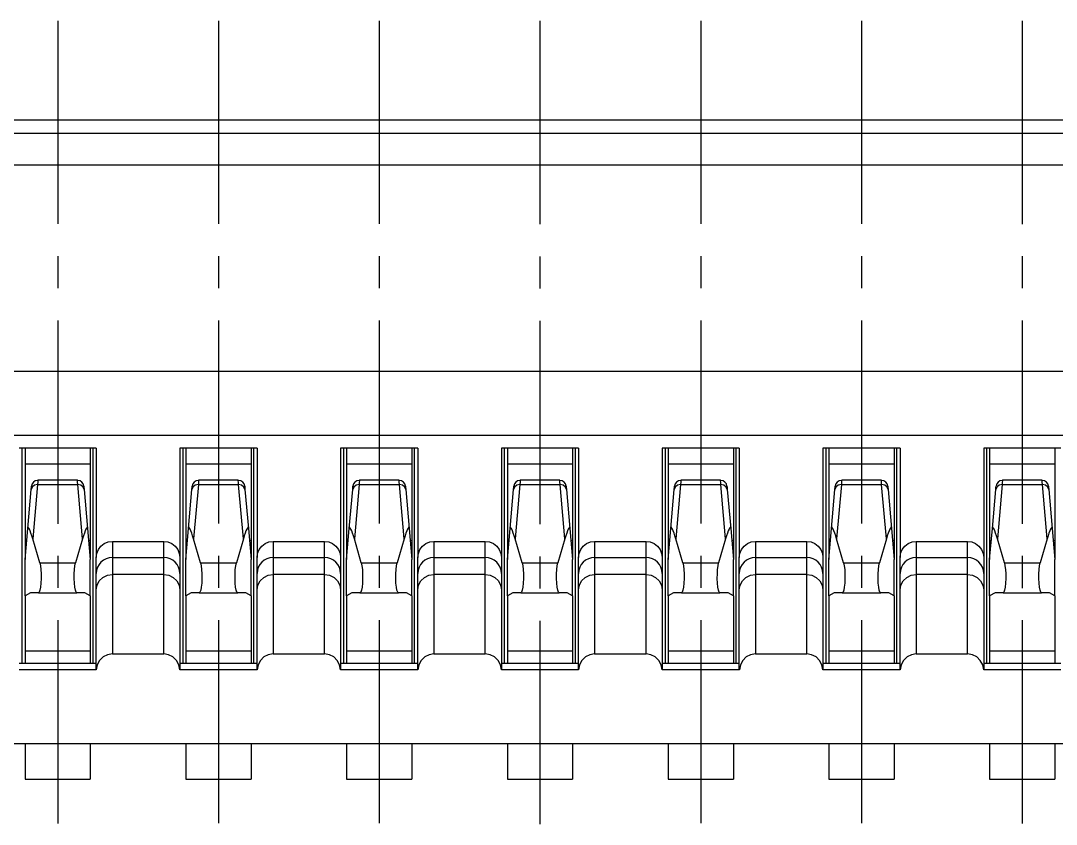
# Model space of a CAD drawing. Extents: x 0 to 420, y 0 to 297.
# Drawn here: x 53.36 to 69.46, y 127.07 to 139.57 of the extents above; entities that cross this region are included whole.
import ezdxf

# ---------------------------------------------------------------- set-up
doc = ezdxf.new("R2010")
doc.units = 0
doc.layers.add('541324033_sd', color=7, linetype='CONTINUOUS')

msp = doc.modelspace()

# ---------------------------------------------------------------- linework, layer by layer
at = {"layer": '541324033_sd', "color": 7}
for points in [[(53.930585, 139.570958), (53.930585, 136.409512)], [(56.430531, 139.570958), (56.430531, 136.409512)], [(58.930477, 139.570958), (58.930477, 136.409512)], [(61.430508, 139.570958), (61.430508, 136.404432)], [(63.930455, 139.570958), (63.930455, 136.409512)], [(66.430401, 139.570958), (66.430401, 136.409512)], [(68.930432, 139.570958), (68.930432, 136.407819)], [(117.780352, 138.021562), (37.580645, 138.021562)], [(26.680517, 137.820902), (128.680312, 137.820902)], [(127.680401, 137.32137), (27.680681, 137.32137)], [(53.930585, 135.909134), (53.930585, 135.408755)], [(56.430531, 135.909134), (56.430531, 135.409601)], [(58.930477, 135.909134), (58.930477, 135.409601)], [(61.430508, 135.9049), (61.430508, 135.404521)], [(63.930455, 135.909134), (63.930455, 135.409601)], [(66.430401, 135.909134), (66.430401, 135.409601)], [(68.930432, 135.90744), (68.930432, 135.407908)], [(53.930585, 134.909223), (53.930585, 131.746931)], [(56.430531, 134.909223), (56.430531, 131.747777)], [(58.930477, 134.909223), (58.930477, 131.747777)], [(61.430508, 134.904143), (61.430508, 131.737617)], [(63.930455, 134.909223), (63.930455, 131.747777)], [(66.430401, 134.909223), (66.430401, 131.747777)], [(68.930432, 134.907529), (68.930432, 131.744391)], [(37.055459, 134.120978), (118.305284, 134.120978)], [(117.704999, 133.121067), (37.655406, 133.121067)], [(54.530531, 132.921254), (53.330638, 132.921254)], [(53.380507, 129.571003), (53.380507, 132.921254)], [(53.42284, 132.921254), (53.42284, 132.676568)], [(54.437906, 132.921254), (54.437906, 132.676568)], [(54.480578, 129.571003), (54.480578, 132.921254)], [(54.530531, 132.921254), (54.530531, 131.219459)], [(57.030477, 132.921254), (55.830584, 132.921254)], [(55.830584, 132.921254), (55.830584, 131.219459)], [(55.880538, 129.571003), (55.880538, 132.921254)], [(55.922871, 132.921254), (55.922871, 132.676568)], [(56.937852, 132.921254), (56.937852, 132.676568)], [(56.980524, 129.571003), (56.980524, 132.921254)], [(57.030477, 132.921254), (57.030477, 131.219459)], [(59.530424, 132.921254), (58.330531, 132.921254)], [(58.330531, 132.921254), (58.330531, 131.219459)], [(58.380484, 129.571003), (58.380484, 132.921254)], [(58.422817, 132.921254), (58.422817, 132.676568)], [(59.438137, 132.921254), (59.438137, 132.676568)], [(59.480471, 129.571003), (59.480471, 132.921254)], [(59.530424, 132.921254), (59.530424, 131.219459)], [(62.030455, 132.921254), (60.830562, 132.921254)], [(60.830562, 132.921254), (60.830562, 131.219459)], [(60.880515, 129.571003), (60.880515, 132.921254)], [(60.923102, 132.921254), (60.923102, 132.676568)], [(61.938168, 132.921254), (61.938168, 132.676568)], [(61.980502, 129.571003), (61.980502, 132.921254)], [(62.030455, 132.921254), (62.030455, 131.219459)], [(64.530401, 132.921254), (63.330508, 132.921254)], [(63.330508, 132.921254), (63.330508, 131.219459)], [(63.380462, 129.571003), (63.380462, 132.921254)], [(63.423133, 132.921254), (63.423133, 132.676568)], [(64.438115, 132.921254), (64.438115, 132.676568)], [(64.480448, 129.571003), (64.480448, 132.921254)], [(64.530401, 132.921254), (64.530401, 131.219459)], [(67.030348, 132.921254), (65.830455, 132.921254)], [(65.830455, 132.921254), (65.830455, 131.219459)], [(65.880408, 129.571003), (65.880408, 132.921254)], [(65.92308, 132.921254), (65.92308, 132.676568)], [(66.938061, 132.921254), (66.938061, 132.676568)], [(66.980395, 129.571003), (66.980395, 132.921254)], [(67.030348, 132.921254), (67.030348, 131.219459)], [(69.530379, 132.921254), (68.330486, 132.921254)], [(68.330486, 132.921254), (68.330486, 131.219459)], [(68.380439, 129.571003), (68.380439, 132.921254)], [(68.423026, 132.921254), (68.423026, 132.676568)], [(69.438092, 132.921254), (69.438092, 132.676568)], [(53.42284, 132.676568), (53.42284, 131.483618)], [(53.42284, 132.676568), (54.437906, 132.676568)], [(54.437906, 132.676568), (54.437906, 131.483618)], [(55.922871, 132.676568), (55.922871, 131.483618)], [(55.922871, 132.676568), (56.937852, 132.676568)], [(56.937852, 132.676568), (56.937852, 131.483618)], [(58.422817, 132.676568), (58.422817, 131.483618)], [(58.422817, 132.676568), (59.438137, 132.676568)], [(59.438137, 132.676568), (59.438137, 131.483618)], [(60.923102, 132.676568), (60.923102, 131.483618)], [(60.923102, 132.676568), (61.938168, 132.676568)], [(61.938168, 132.676568), (61.938168, 131.483618)], [(63.423133, 132.676568), (63.423133, 131.483618)], [(63.423133, 132.676568), (64.438115, 132.676568)], [(64.438115, 132.676568), (64.438115, 131.483618)], [(65.92308, 132.676568), (65.92308, 131.483618)], [(65.92308, 132.676568), (66.938061, 132.676568)], [(66.938061, 132.676568), (66.938061, 131.483618)], [(68.423026, 132.676568), (68.423026, 131.483618)], [(68.423026, 132.676568), (69.438092, 132.676568)], [(69.438092, 132.676568), (69.438092, 131.483618)], [(53.621975, 132.421722), (53.621637, 132.414102), (53.620028, 132.391242), (53.617319, 132.354836)], [(54.23877, 132.421722), (53.621975, 132.421722)], [(54.243427, 132.354836), (54.241141, 132.391242), (54.239448, 132.414102), (54.23877, 132.421722)], [(56.121922, 132.421722), (56.121583, 132.414102), (56.119974, 132.391242), (56.117688, 132.354836)], [(56.738801, 132.421722), (56.121922, 132.421722)], [(56.743373, 132.354836), (56.741087, 132.391242), (56.739394, 132.414102), (56.738801, 132.421722)], [(58.622291, 132.421722), (58.621614, 132.414102), (58.619921, 132.391242), (58.617635, 132.354836)], [(59.238748, 132.421722), (58.622291, 132.421722)], [(59.243405, 132.354836), (59.241034, 132.391242), (59.239425, 132.414102), (59.238748, 132.421722)], [(61.122238, 132.421722), (61.121561, 132.414102), (61.119952, 132.391242), (61.117581, 132.354836)], [(61.738694, 132.421722), (61.122238, 132.421722)], [(61.743351, 132.354836), (61.741065, 132.391242), (61.739372, 132.414102), (61.738694, 132.421722)], [(63.622184, 132.421722), (63.621592, 132.414102), (63.619898, 132.391242), (63.617612, 132.354836)], [(64.238725, 132.421722), (63.622184, 132.421722)], [(64.243297, 132.354836), (64.241011, 132.391242), (64.239318, 132.414102), (64.238725, 132.421722)], [(66.122215, 132.421722), (66.121538, 132.414102), (66.119845, 132.391242), (66.117559, 132.354836)], [(66.738672, 132.421722), (66.122215, 132.421722)], [(66.743328, 132.354836), (66.740958, 132.391242), (66.739349, 132.414102), (66.738672, 132.421722)], [(68.622162, 132.421722), (68.621484, 132.414102), (68.619876, 132.391242), (68.617505, 132.354836)], [(69.238957, 132.421722), (68.622162, 132.421722)], [(69.243614, 132.354836), (69.240989, 132.391242), (69.239296, 132.414102), (69.238957, 132.421722)], [(53.465173, 131.673271), (53.517836, 132.276943)], [(53.617319, 132.354836), (53.569736, 132.345522), (53.533668, 132.316736), (53.517836, 132.276943)], [(53.517836, 132.276943), (53.521476, 132.316736), (53.522408, 132.329436)], [(53.617319, 132.354836), (53.543574, 131.510711)], [(53.617319, 132.354836), (54.243427, 132.354836)], [(54.31751, 131.510711), (54.243427, 132.354836)], [(54.342995, 132.276943), (54.327416, 132.316736), (54.291348, 132.345522), (54.243427, 132.354836)], [(54.338338, 132.329436), (54.339693, 132.316736), (54.342995, 132.276943)], [(54.342995, 132.276943), (54.395911, 131.673271)], [(55.965204, 131.673271), (56.017782, 132.276943)], [(56.117688, 132.354836), (56.069682, 132.345522), (56.033615, 132.316736), (56.017782, 132.276943)], [(56.017782, 132.276943), (56.021423, 132.316736), (56.022439, 132.329436)], [(56.117688, 132.354836), (56.043605, 131.510711)], [(56.117688, 132.354836), (56.743373, 132.354836)], [(56.817457, 131.510711), (56.743373, 132.354836)], [(56.84328, 132.276943), (56.827363, 132.316736), (56.791379, 132.345522), (56.743373, 132.354836)], [(56.838285, 132.329436), (56.839639, 132.316736), (56.84328, 132.276943)], [(56.84328, 132.276943), (56.895858, 131.673271)], [(58.465151, 131.673271), (58.517728, 132.276943)], [(58.617635, 132.354836), (58.569714, 132.345522), (58.533646, 132.316736), (58.517728, 132.276943)], [(58.517728, 132.276943), (58.521369, 132.316736), (58.522385, 132.329436)], [(58.617635, 132.354836), (58.543552, 131.510711)], [(58.617635, 132.354836), (59.243405, 132.354836)], [(59.317488, 131.510711), (59.243405, 132.354836)], [(59.343226, 132.276943), (59.327394, 132.316736), (59.291326, 132.345522), (59.243405, 132.354836)], [(59.338654, 132.329436), (59.339586, 132.316736), (59.343226, 132.276943)], [(59.343226, 132.276943), (59.395804, 131.673271)], [(60.965182, 131.673271), (61.017759, 132.276943)], [(61.117581, 132.354836), (61.06966, 132.345522), (61.033592, 132.316736), (61.017759, 132.276943)], [(61.017759, 132.276943), (61.0214, 132.316736), (61.022331, 132.329436)], [(61.117581, 132.354836), (61.043498, 131.510711)], [(61.117581, 132.354836), (61.743351, 132.354836)], [(61.843257, 132.276943), (61.82734, 132.316736), (61.791272, 132.345522), (61.743351, 132.354836)], [(61.817434, 131.510711), (61.743351, 132.354836)], [(61.838601, 132.329436), (61.839617, 132.316736), (61.843257, 132.276943)], [(61.843257, 132.276943), (61.895835, 131.673271)], [(63.465128, 131.673271), (63.518045, 132.276943)], [(63.617612, 132.354836), (63.569606, 132.345522), (63.533538, 132.316736), (63.518045, 132.276943)], [(63.518045, 132.276943), (63.521347, 132.316736), (63.522363, 132.329436)], [(63.617612, 132.354836), (63.543529, 131.510711)], [(63.617612, 132.354836), (64.243297, 132.354836)], [(64.317381, 131.510711), (64.243297, 132.354836)], [(64.343204, 132.276943), (64.327287, 132.316736), (64.291303, 132.345522), (64.243297, 132.354836)], [(64.338547, 132.329436), (64.339563, 132.316736), (64.343204, 132.276943)], [(64.343204, 132.276943), (64.395782, 131.673271)], [(65.965074, 131.673271), (66.017991, 132.276943)], [(66.117559, 132.354836), (66.069637, 132.345522), (66.03357, 132.316736), (66.017991, 132.276943)], [(66.017991, 132.276943), (66.021293, 132.316736), (66.022648, 132.329436)], [(66.117559, 132.354836), (66.043476, 131.510711)], [(66.117559, 132.354836), (66.743328, 132.354836)], [(66.817412, 131.510711), (66.743328, 132.354836)], [(66.84315, 132.276943), (66.827318, 132.316736), (66.79125, 132.345522), (66.743328, 132.354836)], [(66.838578, 132.329436), (66.83951, 132.316736), (66.84315, 132.276943)], [(66.84315, 132.276943), (66.895728, 131.673271)], [(68.465106, 131.673271), (68.518022, 132.276943)], [(68.617505, 132.354836), (68.569584, 132.345522), (68.533516, 132.316736), (68.518022, 132.276943)], [(68.518022, 132.276943), (68.521324, 132.316736), (68.522594, 132.329436)], [(68.617505, 132.354836), (68.543422, 131.510711)], [(68.617505, 132.354836), (69.243614, 132.354836)], [(69.317358, 131.510711), (69.243614, 132.354836)], [(69.343181, 132.276943), (69.327264, 132.316736), (69.291196, 132.345522), (69.243614, 132.354836)], [(69.338525, 132.329436), (69.339541, 132.316736), (69.343181, 132.276943)], [(69.343181, 132.276943), (69.395759, 131.673271)], [(53.631204, 130.67082), (53.506236, 130.67082), (53.42284, 130.623407), (53.42284, 131.192365), (53.465173, 131.673271)], [(53.543574, 131.510711), (53.52935, 131.558124), (53.515465, 131.599611), (53.502257, 131.634324), (53.490658, 131.661418), (53.48109, 131.679197), (53.473132, 131.686817), (53.467882, 131.685124), (53.465173, 131.673271)], [(54.395911, 131.673271), (54.393202, 131.685124), (54.387953, 131.686817), (54.379994, 131.679197), (54.370088, 131.661418), (54.358489, 131.634324), (54.345619, 131.599611), (54.331734, 131.558124), (54.31751, 131.510711)], [(54.395911, 131.673271), (54.437906, 131.192365)], [(56.131235, 130.67082), (56.006183, 130.67082), (55.922871, 130.623407), (55.922871, 131.192365), (55.965204, 131.673271)], [(56.043605, 131.510711), (56.029381, 131.558124), (56.015496, 131.599611), (56.002203, 131.634324), (55.990689, 131.661418), (55.981037, 131.679197), (55.973163, 131.686817), (55.967829, 131.685124), (55.965204, 131.673271)], [(56.895858, 131.673271), (56.893233, 131.685124), (56.887899, 131.686817), (56.880025, 131.679197), (56.870034, 131.661418), (56.85852, 131.634324), (56.845566, 131.599611), (56.831681, 131.558124), (56.817457, 131.510711)], [(56.895858, 131.673271), (56.937852, 131.192365)], [(58.631181, 130.67082), (58.506214, 130.67082), (58.422817, 130.623407), (58.422817, 131.192365), (58.465151, 131.673271)], [(58.543552, 131.510711), (58.529328, 131.558124), (58.515442, 131.599611), (58.502573, 131.634324), (58.490635, 131.661418), (58.481068, 131.679197), (58.473109, 131.686817), (58.467775, 131.685124), (58.465151, 131.673271)], [(59.395804, 131.673271), (59.39318, 131.685124), (59.38793, 131.686817), (59.379972, 131.679197), (59.370066, 131.661418), (59.358466, 131.634324), (59.345597, 131.599611), (59.331712, 131.558124), (59.317488, 131.510711)], [(59.395804, 131.673271), (59.438137, 131.192365)], [(61.131467, 130.67082), (61.00616, 130.67082), (60.923102, 130.623407), (60.923102, 131.192365), (60.965182, 131.673271)], [(61.043498, 131.510711), (61.029274, 131.558124), (61.015389, 131.599611), (61.002519, 131.634324), (60.990582, 131.661418), (60.981014, 131.679197), (60.973056, 131.686817), (60.967806, 131.685124), (60.965182, 131.673271)], [(61.895835, 131.673271), (61.893126, 131.685124), (61.887877, 131.686817), (61.879918, 131.679197), (61.870351, 131.661418), (61.858413, 131.634324), (61.845543, 131.599611), (61.831658, 131.558124), (61.817434, 131.510711)], [(61.895835, 131.673271), (61.938168, 131.192365)], [(63.631498, 130.67082), (63.506445, 130.67082), (63.423133, 130.623407), (63.423133, 131.192365), (63.465128, 131.673271)], [(63.543529, 131.510711), (63.529305, 131.558124), (63.51542, 131.599611), (63.502466, 131.634324), (63.490951, 131.661418), (63.480961, 131.679197), (63.473087, 131.686817), (63.467753, 131.685124), (63.465128, 131.673271)], [(64.395782, 131.673271), (64.393157, 131.685124), (64.387823, 131.686817), (64.379949, 131.679197), (64.370297, 131.661418), (64.358444, 131.634324), (64.34549, 131.599611), (64.331605, 131.558124), (64.317381, 131.510711)], [(64.395782, 131.673271), (64.438115, 131.192365)], [(66.131444, 130.67082), (66.006392, 130.67082), (65.92308, 130.623407), (65.92308, 131.192365), (65.965074, 131.673271)], [(66.043476, 131.510711), (66.029252, 131.558124), (66.015366, 131.599611), (66.002497, 131.634324), (65.990898, 131.661418), (65.980992, 131.679197), (65.973033, 131.686817), (65.967699, 131.685124), (65.965074, 131.673271)], [(66.895728, 131.673271), (66.893103, 131.685124), (66.887854, 131.686817), (66.879895, 131.679197), (66.870328, 131.661418), (66.858729, 131.634324), (66.845521, 131.599611), (66.831636, 131.558124), (66.817412, 131.510711)], [(66.895728, 131.673271), (66.938061, 131.192365)], [(68.63139, 130.67082), (68.506423, 130.67082), (68.423026, 130.623407), (68.423026, 131.192365), (68.465106, 131.673271)], [(68.543422, 131.510711), (68.529198, 131.558124), (68.515313, 131.599611), (68.502443, 131.634324), (68.490844, 131.661418), (68.480938, 131.679197), (68.473318, 131.686817), (68.46773, 131.685124), (68.465106, 131.673271)], [(69.395759, 131.673271), (69.39305, 131.685124), (69.387801, 131.686817), (69.380181, 131.679197), (69.370275, 131.661418), (69.358675, 131.634324), (69.345467, 131.599611), (69.331582, 131.558124), (69.317358, 131.510711)], [(69.395759, 131.673271), (69.438092, 131.192365)], [(53.42284, 131.483618), (53.448324, 131.483618)], [(53.42284, 131.483618), (53.42284, 131.192365)], [(53.652117, 131.138179), (53.543574, 131.510711)], [(54.31751, 131.510711), (54.209052, 131.138179)], [(54.412421, 131.483618), (54.437906, 131.483618), (54.437906, 131.192365)], [(54.530531, 131.219459), (54.539082, 131.284652), (54.56389, 131.345612), (54.603598, 131.397258), (54.655499, 131.437051), (54.715697, 131.462451), (54.780551, 131.470918)], [(54.780551, 131.470918), (55.580564, 131.470918)], [(54.780551, 131.470918), (54.780551, 131.221152)], [(55.580564, 131.470918), (55.64508, 131.462451), (55.705532, 131.437051), (55.757179, 131.397258), (55.796887, 131.345612), (55.821948, 131.284652), (55.830584, 131.219459)], [(55.580564, 131.221152), (55.580564, 131.470918)], [(55.922871, 131.483618), (55.948355, 131.483618)], [(55.922871, 131.483618), (55.922871, 131.192365)], [(56.152063, 131.138179), (56.043605, 131.510711)], [(56.817457, 131.510711), (56.708999, 131.138179)], [(56.912368, 131.483618), (56.937852, 131.483618), (56.937852, 131.192365)], [(57.030477, 131.219459), (57.039029, 131.284652), (57.063836, 131.345612), (57.103545, 131.397258), (57.155445, 131.437051), (57.215643, 131.462451), (57.280497, 131.470918)], [(57.280497, 131.470918), (58.080511, 131.470918)], [(57.280497, 131.470918), (57.280497, 131.221152)], [(58.080511, 131.470918), (58.145027, 131.462451), (58.205563, 131.437051), (58.257125, 131.397258), (58.296834, 131.345612), (58.32198, 131.284652), (58.330531, 131.219459)], [(58.080511, 131.221152), (58.080511, 131.470918)], [(58.422817, 131.483618), (58.448302, 131.483618)], [(58.422817, 131.483618), (58.422817, 131.192365)], [(58.652009, 131.138179), (58.543552, 131.510711)], [(59.317488, 131.510711), (59.208945, 131.138179)], [(59.412399, 131.483618), (59.438137, 131.483618), (59.438137, 131.192365)], [(59.530424, 131.219459), (59.53906, 131.284652), (59.563867, 131.345612), (59.60383, 131.397258), (59.655476, 131.437051), (59.715674, 131.462451), (59.780444, 131.470918)], [(59.780444, 131.470918), (60.580542, 131.470918)], [(59.780444, 131.470918), (59.780444, 131.221152)], [(60.580542, 131.470918), (60.645312, 131.462451), (60.70551, 131.437051), (60.757071, 131.397258), (60.797119, 131.345612), (60.821926, 131.284652), (60.830562, 131.219459)], [(60.580542, 131.221152), (60.580542, 131.470918)], [(60.923102, 131.483618), (60.948248, 131.483618)], [(60.923102, 131.483618), (60.923102, 131.192365)], [(61.15204, 131.138179), (61.043498, 131.510711)], [(61.817434, 131.510711), (61.708976, 131.138179)], [(61.912684, 131.483618), (61.938168, 131.483618), (61.938168, 131.192365)], [(62.030455, 131.219459), (62.039006, 131.284652), (62.063814, 131.345612), (62.103861, 131.397258), (62.155423, 131.437051), (62.21562, 131.462451), (62.280475, 131.470918)], [(62.280475, 131.470918), (63.080488, 131.470918)], [(62.280475, 131.470918), (62.280475, 131.221152)], [(63.080488, 131.470918), (63.145343, 131.462451), (63.205456, 131.437051), (63.257103, 131.397258), (63.297065, 131.345612), (63.321872, 131.284652), (63.330508, 131.219459)], [(63.080488, 131.221152), (63.080488, 131.470918)], [(63.423133, 131.483618), (63.448618, 131.483618)], [(63.423133, 131.483618), (63.423133, 131.192365)], [(63.651987, 131.138179), (63.543529, 131.510711)], [(64.317381, 131.510711), (64.208923, 131.138179)], [(64.41263, 131.483618), (64.438115, 131.483618), (64.438115, 131.192365)], [(64.530401, 131.219459), (64.538953, 131.284652), (64.56376, 131.345612), (64.603807, 131.397258), (64.655369, 131.437051), (64.715567, 131.462451), (64.780421, 131.470918)], [(64.780421, 131.470918), (65.580435, 131.470918)], [(64.780421, 131.470918), (64.780421, 131.221152)], [(65.580435, 131.470918), (65.645289, 131.462451), (65.705487, 131.437051), (65.757388, 131.397258), (65.797096, 131.345612), (65.821903, 131.284652), (65.830455, 131.219459)], [(65.580435, 131.221152), (65.580435, 131.470918)], [(65.92308, 131.483618), (65.948564, 131.483618)], [(65.92308, 131.483618), (65.92308, 131.192365)], [(66.151933, 131.138179), (66.043476, 131.510711)], [(66.817412, 131.510711), (66.708869, 131.138179)], [(66.912661, 131.483618), (66.938061, 131.483618), (66.938061, 131.192365)], [(67.030348, 131.219459), (67.038984, 131.284652), (67.06413, 131.345612), (67.103754, 131.397258), (67.1554, 131.437051), (67.215937, 131.462451), (67.280368, 131.470918)], [(67.280368, 131.470918), (68.080466, 131.470918)], [(67.280368, 131.470918), (67.280368, 131.221152)], [(68.080466, 131.470918), (68.145236, 131.462451), (68.205433, 131.437051), (68.257334, 131.397258), (68.297043, 131.345612), (68.32185, 131.284652), (68.330486, 131.219459)], [(68.080466, 131.221152), (68.080466, 131.470918)], [(68.423026, 131.483618), (68.448511, 131.483618)], [(68.423026, 131.483618), (68.423026, 131.192365)], [(68.651964, 131.138179), (68.543422, 131.510711)], [(69.317358, 131.510711), (69.2089, 131.138179)], [(69.412608, 131.483618), (69.438092, 131.483618), (69.438092, 131.192365)], [(53.930585, 131.247399), (53.930585, 130.74702)], [(56.430531, 131.248245), (56.430531, 130.747866)], [(58.930477, 131.248245), (58.930477, 130.747866)], [(63.930455, 131.248245), (63.930455, 130.747866)], [(66.430401, 131.247399), (66.430401, 130.747866)], [(53.652117, 131.138179), (53.661684, 131.093306), (53.668626, 131.034039), (53.672267, 130.965459), (53.672944, 130.892646), (53.669642, 130.822373), (53.663293, 130.760566), (53.654403, 130.712307), (53.643142, 130.681827), (53.631204, 130.67082)], [(53.652117, 131.138179), (54.209052, 131.138179)], [(54.229542, 130.67082), (54.217604, 130.681827), (54.206682, 130.712307), (54.197792, 130.760566), (54.191527, 130.822373), (54.188225, 130.892646), (54.188479, 130.965459), (54.192458, 131.034039), (54.199401, 131.093306), (54.209052, 131.138179)], [(54.437906, 130.623407), (54.437906, 131.192365)], [(54.530531, 130.971386), (54.530531, 131.219459)], [(54.780551, 131.221152), (54.780551, 130.956146)], [(54.780551, 131.221152), (55.580564, 131.221152)], [(55.580564, 130.956146), (55.580564, 131.221152)], [(55.830584, 131.219459), (55.830584, 130.971386)], [(56.152063, 131.138179), (56.16163, 131.093306), (56.168573, 131.034039), (56.172214, 130.965459), (56.172891, 130.892646), (56.169589, 130.822373), (56.163324, 130.760566), (56.154349, 130.712307), (56.143088, 130.681827), (56.131235, 130.67082)], [(56.152063, 131.138179), (56.708999, 131.138179)], [(56.729488, 130.67082), (56.717635, 130.681827), (56.706713, 130.712307), (56.697738, 130.760566), (56.691473, 130.822373), (56.688171, 130.892646), (56.68851, 130.965459), (56.692489, 131.034039), (56.699432, 131.093306), (56.708999, 131.138179)], [(56.937852, 130.623407), (56.937852, 131.192365)], [(57.030477, 130.971386), (57.030477, 131.219459)], [(57.280497, 131.221152), (57.280497, 130.956146)], [(57.280497, 131.221152), (58.080511, 131.221152)], [(58.080511, 130.956146), (58.080511, 131.221152)], [(58.330531, 131.219459), (58.330531, 130.971386)], [(58.652009, 131.138179), (58.661577, 131.093306), (58.668604, 131.034039), (58.67216, 130.965459), (58.672837, 130.892646), (58.669535, 130.822373), (58.66327, 130.760566), (58.65438, 130.712307), (58.643458, 130.681827), (58.631181, 130.67082)], [(58.652009, 131.138179), (59.208945, 131.138179)], [(59.229773, 130.67082), (59.217581, 130.681827), (59.206659, 130.712307), (59.197769, 130.760566), (59.191419, 130.822373), (59.188117, 130.892646), (59.188456, 130.965459), (59.192435, 131.034039), (59.199378, 131.093306), (59.208945, 131.138179)], [(59.438137, 130.623407), (59.438137, 131.192365)], [(59.530424, 130.971386), (59.530424, 131.219459)], [(59.780444, 131.221152), (59.780444, 130.956146)], [(59.780444, 131.221152), (60.580542, 131.221152)], [(60.580542, 130.956146), (60.580542, 131.221152)], [(60.830562, 131.219459), (60.830562, 130.971386)], [(61.15204, 131.138179), (61.161608, 131.093306), (61.16855, 131.034039), (61.172191, 130.965459), (61.172868, 130.892646), (61.169566, 130.822373), (61.163216, 130.760566), (61.154326, 130.712307), (61.143404, 130.681827), (61.131467, 130.67082)], [(61.15204, 131.138179), (61.708976, 131.138179)], [(61.430508, 131.238085), (61.430508, 130.737706)], [(61.729804, 130.67082), (61.717528, 130.681827), (61.706606, 130.712307), (61.697716, 130.760566), (61.69145, 130.822373), (61.688148, 130.892646), (61.688741, 130.965459), (61.692382, 131.034039), (61.699324, 131.093306), (61.708976, 131.138179)], [(61.938168, 130.623407), (61.938168, 131.192365)], [(62.030455, 130.971386), (62.030455, 131.219459)], [(62.280475, 131.221152), (62.280475, 130.956146)], [(62.280475, 131.221152), (63.080488, 131.221152)], [(63.080488, 130.956146), (63.080488, 131.221152)], [(63.330508, 131.219459), (63.330508, 130.971386)], [(63.651987, 131.138179), (63.661554, 131.093306), (63.668497, 131.034039), (63.672476, 130.965459), (63.672815, 130.892646), (63.669513, 130.822373), (63.663248, 130.760566), (63.654273, 130.712307), (63.643351, 130.681827), (63.631498, 130.67082)], [(63.651987, 131.138179), (64.208923, 131.138179)], [(64.229751, 130.67082), (64.217559, 130.681827), (64.206637, 130.712307), (64.197662, 130.760566), (64.191397, 130.822373), (64.188095, 130.892646), (64.188772, 130.965459), (64.192413, 131.034039), (64.199356, 131.093306), (64.208923, 131.138179)], [(64.438115, 130.623407), (64.438115, 131.192365)], [(64.530401, 130.971386), (64.530401, 131.219459)], [(64.780421, 131.221152), (64.780421, 130.956146)], [(64.780421, 131.221152), (65.580435, 131.221152)], [(65.580435, 130.956146), (65.580435, 131.221152)], [(65.830455, 131.219459), (65.830455, 130.971386)], [(66.151933, 131.138179), (66.161585, 131.093306), (66.168528, 131.034039), (66.172423, 130.965459), (66.172761, 130.892646), (66.169459, 130.822373), (66.163194, 130.760566), (66.154304, 130.712307), (66.143382, 130.681827), (66.131444, 130.67082)], [(66.151933, 131.138179), (66.708869, 131.138179)], [(66.729697, 130.67082), (66.717505, 130.681827), (66.706583, 130.712307), (66.697693, 130.760566), (66.691343, 130.822373), (66.68838, 130.892646), (66.688719, 130.965459), (66.692359, 131.034039), (66.699302, 131.093306), (66.708869, 131.138179)], [(66.938061, 130.623407), (66.938061, 131.192365)], [(67.030348, 130.971386), (67.030348, 131.219459)], [(67.280368, 131.221152), (67.280368, 130.956146)], [(67.280368, 131.221152), (68.080466, 131.221152)], [(68.080466, 130.956146), (68.080466, 131.221152)], [(68.330486, 131.219459), (68.330486, 130.971386)], [(68.651964, 131.138179), (68.661532, 131.093306), (68.668474, 131.034039), (68.672454, 130.965459), (68.672792, 130.892646), (68.66949, 130.822373), (68.66314, 130.760566), (68.65425, 130.712307), (68.643328, 130.681827), (68.63139, 130.67082)], [(68.651964, 131.138179), (69.2089, 131.138179)], [(68.930432, 131.244859), (68.930432, 130.74448)], [(69.229728, 130.67082), (69.21779, 130.681827), (69.20653, 130.712307), (69.19764, 130.760566), (69.191374, 130.822373), (69.188411, 130.892646), (69.188665, 130.965459), (69.192306, 131.034039), (69.199248, 131.093306), (69.2089, 131.138179)], [(69.438092, 130.623407), (69.438092, 131.192365)], [(54.530531, 130.719927), (54.530531, 130.971386)], [(54.530531, 130.719927), (54.542723, 130.79274), (54.578114, 130.85878), (54.633655, 130.911273), (54.703166, 130.945139), (54.780551, 130.956146)], [(54.780551, 130.956146), (54.780551, 129.720862)], [(55.580564, 130.956146), (54.780551, 130.956146)], [(55.580564, 130.956146), (55.657611, 130.945139), (55.727376, 130.911273), (55.782663, 130.85878), (55.818308, 130.79274), (55.830584, 130.719927)], [(55.580564, 129.720862), (55.580564, 130.956146)], [(55.830584, 130.971386), (55.830584, 130.719927)], [(57.030477, 130.719927), (57.030477, 130.971386)], [(57.030477, 130.719927), (57.042669, 130.79274), (57.07806, 130.85878), (57.133686, 130.911273), (57.203112, 130.945139), (57.280497, 130.956146)], [(57.280497, 130.956146), (57.280497, 129.720862)], [(58.080511, 130.956146), (57.280497, 130.956146)], [(58.080511, 129.720862), (58.080511, 130.956146)], [(58.080511, 130.956146), (58.157557, 130.945139), (58.227407, 130.911273), (58.28261, 130.85878), (58.318339, 130.79274), (58.330531, 130.719927)], [(58.330531, 130.971386), (58.330531, 130.719927)], [(59.530424, 130.719927), (59.530424, 130.971386)], [(59.530424, 130.719927), (59.5427, 130.79274), (59.57843, 130.85878), (59.633632, 130.911273), (59.703059, 130.945139), (59.780444, 130.956146)], [(59.780444, 130.956146), (59.780444, 129.720862)], [(60.580542, 130.956146), (59.780444, 130.956146)], [(60.580542, 130.956146), (60.657927, 130.945139), (60.727354, 130.911273), (60.782895, 130.85878), (60.818285, 130.79274), (60.830562, 130.719927)], [(60.580542, 129.720862), (60.580542, 130.956146)], [(60.830562, 130.971386), (60.830562, 130.719927)], [(62.030455, 130.719927), (62.030455, 130.971386)], [(62.030455, 130.719927), (62.042647, 130.79274), (62.078376, 130.85878), (62.133579, 130.911273), (62.203428, 130.945139), (62.280475, 130.956146)], [(62.280475, 130.956146), (62.280475, 129.720862)], [(63.080488, 130.956146), (62.280475, 130.956146)], [(63.080488, 130.956146), (63.157873, 130.945139), (63.2273, 130.911273), (63.282926, 130.85878), (63.318232, 130.79274), (63.330508, 130.719927)], [(63.080488, 129.720862), (63.080488, 130.956146)], [(63.330508, 130.971386), (63.330508, 130.719927)], [(64.530401, 130.719927), (64.530401, 130.971386)], [(64.530401, 130.719927), (64.542593, 130.79274), (64.578323, 130.85878), (64.63361, 130.911273), (64.703375, 130.945139), (64.780421, 130.956146)], [(64.780421, 130.956146), (64.780421, 129.720862)], [(65.580435, 130.956146), (64.780421, 130.956146)], [(65.580435, 129.720862), (65.580435, 130.956146)], [(65.580435, 130.956146), (65.65782, 130.945139), (65.727331, 130.911273), (65.782872, 130.85878), (65.818263, 130.79274), (65.830455, 130.719927)], [(65.830455, 130.971386), (65.830455, 130.719927)], [(67.030348, 130.719927), (67.030348, 130.971386)], [(67.030348, 130.719927), (67.042624, 130.79274), (67.078354, 130.85878), (67.133556, 130.911273), (67.203321, 130.945139), (67.280368, 130.956146)], [(67.280368, 130.956146), (67.280368, 129.720862)], [(68.080466, 130.956146), (67.280368, 130.956146)], [(68.080466, 129.720862), (68.080466, 130.956146)], [(68.080466, 130.956146), (68.157851, 130.945139), (68.227277, 130.911273), (68.282819, 130.85878), (68.318209, 130.79274), (68.330486, 130.719927)], [(68.330486, 130.971386), (68.330486, 130.719927)], [(53.42284, 130.623407), (53.42284, 129.770816)], [(53.631204, 130.67082), (54.229542, 130.67082)], [(54.437906, 130.623407), (54.354509, 130.67082), (54.229542, 130.67082)], [(54.437906, 130.623407), (54.437906, 129.770816)], [(54.530531, 129.471096), (54.530531, 130.719927)], [(55.830584, 130.719927), (55.830584, 129.471096)], [(55.922871, 130.623407), (55.922871, 129.770816)], [(56.131235, 130.67082), (56.729488, 130.67082)], [(56.937852, 130.623407), (56.854541, 130.67082), (56.729488, 130.67082)], [(56.937852, 130.623407), (56.937852, 129.770816)], [(57.030477, 129.471096), (57.030477, 130.719927)], [(58.330531, 130.719927), (58.330531, 129.471096)], [(58.422817, 130.623407), (58.422817, 129.770816)], [(58.631181, 130.67082), (59.229773, 130.67082)], [(59.438137, 130.623407), (59.354487, 130.67082), (59.229773, 130.67082)], [(59.438137, 130.623407), (59.438137, 129.770816)], [(59.530424, 129.471096), (59.530424, 130.719927)], [(60.830562, 130.719927), (60.830562, 129.471096)], [(60.923102, 130.623407), (60.923102, 129.770816)], [(61.131467, 130.67082), (61.729804, 130.67082)], [(61.938168, 130.623407), (61.854433, 130.67082), (61.729804, 130.67082)], [(61.938168, 130.623407), (61.938168, 129.770816)], [(62.030455, 129.471096), (62.030455, 130.719927)], [(63.330508, 130.719927), (63.330508, 129.471096)], [(63.423133, 130.623407), (63.423133, 129.770816)], [(63.631498, 130.67082), (64.229751, 130.67082)], [(64.438115, 130.623407), (64.354803, 130.67082), (64.229751, 130.67082)], [(64.438115, 130.623407), (64.438115, 129.770816)], [(64.530401, 129.471096), (64.530401, 130.719927)], [(65.830455, 130.719927), (65.830455, 129.471096)], [(65.92308, 130.623407), (65.92308, 129.770816)], [(66.131444, 130.67082), (66.729697, 130.67082)], [(66.938061, 130.623407), (66.85475, 130.67082), (66.729697, 130.67082)], [(66.938061, 130.623407), (66.938061, 129.770816)], [(67.030348, 129.471096), (67.030348, 130.719927)], [(68.330486, 130.719927), (68.330486, 129.471096)], [(68.423026, 130.623407), (68.423026, 129.770816)], [(68.63139, 130.67082), (69.229728, 130.67082)], [(69.438092, 130.623407), (69.354696, 130.67082), (69.229728, 130.67082)], [(69.438092, 130.623407), (69.438092, 129.770816)], [(53.930585, 130.247488), (53.930585, 127.085196)], [(56.430531, 130.247488), (56.430531, 127.086042)], [(58.930477, 130.247488), (58.930477, 127.086042)], [(61.430508, 130.238174), (61.430508, 127.070802)], [(63.930455, 130.247488), (63.930455, 127.086042)], [(66.430401, 130.247488), (66.430401, 127.086042)], [(68.930432, 130.244101), (68.930432, 127.080962)], [(53.42284, 129.770816), (54.437906, 129.770816)], [(53.42284, 129.770816), (53.42284, 129.571003)], [(54.437906, 129.770816), (54.437906, 129.571003)], [(54.780551, 129.720862), (54.705791, 129.709009), (54.637973, 129.674296), (54.583109, 129.619263), (54.546364, 129.548989), (54.530785, 129.471096)], [(54.780551, 129.720862), (55.580564, 129.720862)], [(55.830246, 129.471096), (55.814667, 129.548989), (55.778007, 129.619263), (55.723058, 129.674296), (55.655325, 129.709009), (55.580564, 129.720862)], [(55.922871, 129.770816), (56.937852, 129.770816)], [(55.922871, 129.770816), (55.922871, 129.571003)], [(56.937852, 129.770816), (56.937852, 129.571003)], [(57.280497, 129.720862), (57.205737, 129.709009), (57.137919, 129.674296), (57.083055, 129.619263), (57.04631, 129.548989), (57.030816, 129.471096)], [(57.280497, 129.720862), (58.080511, 129.720862)], [(58.330192, 129.471096), (58.314698, 129.548989), (58.277953, 129.619263), (58.223089, 129.674296), (58.155271, 129.709009), (58.080511, 129.720862)], [(58.422817, 129.770816), (59.438137, 129.770816)], [(58.422817, 129.770816), (58.422817, 129.571003)], [(59.438137, 129.770816), (59.438137, 129.571003)], [(59.780444, 129.720862), (59.705768, 129.709009), (59.63795, 129.674296), (59.583002, 129.619263), (59.546341, 129.548989), (59.530763, 129.471096)], [(59.780444, 129.720862), (60.580542, 129.720862)], [(60.830223, 129.471096), (60.814645, 129.548989), (60.777984, 129.619263), (60.723036, 129.674296), (60.655218, 129.709009), (60.580542, 129.720862)], [(60.923102, 129.770816), (61.938168, 129.770816)], [(60.923102, 129.770816), (60.923102, 129.571003)], [(61.938168, 129.770816), (61.938168, 129.571003)], [(62.280475, 129.720862), (62.205714, 129.709009), (62.137897, 129.674296), (62.083033, 129.619263), (62.046288, 129.548989), (62.030709, 129.471096)], [(62.280475, 129.720862), (63.080488, 129.720862)], [(63.33017, 129.471096), (63.314676, 129.548989), (63.27793, 129.619263), (63.222982, 129.674296), (63.155249, 129.709009), (63.080488, 129.720862)], [(63.423133, 129.770816), (64.438115, 129.770816)], [(63.423133, 129.770816), (63.423133, 129.571003)], [(64.438115, 129.770816), (64.438115, 129.571003)], [(64.780421, 129.720862), (64.705661, 129.709009), (64.637843, 129.674296), (64.582979, 129.619263), (64.546234, 129.548989), (64.53074, 129.471096)], [(64.780421, 129.720862), (65.580435, 129.720862)], [(65.830116, 129.471096), (65.814622, 129.548989), (65.777877, 129.619263), (65.723013, 129.674296), (65.655195, 129.709009), (65.580435, 129.720862)], [(65.92308, 129.770816), (66.938061, 129.770816)], [(65.92308, 129.770816), (65.92308, 129.571003)], [(66.938061, 129.770816), (66.938061, 129.571003)], [(67.280368, 129.720862), (67.205692, 129.709009), (67.137874, 129.674296), (67.082926, 129.619263), (67.046265, 129.548989), (67.030686, 129.471096)], [(67.280368, 129.720862), (68.080466, 129.720862)], [(68.330147, 129.471096), (68.314907, 129.548989), (68.277908, 129.619263), (68.222959, 129.674296), (68.155142, 129.709009), (68.080466, 129.720862)], [(68.423026, 129.770816), (69.438092, 129.770816)], [(68.423026, 129.770816), (68.423026, 129.571003)], [(69.438092, 129.770816), (69.438092, 129.571003)], [(54.530531, 129.571003), (53.330638, 129.571003)], [(57.030477, 129.571003), (55.830584, 129.571003)], [(59.530424, 129.571003), (58.330531, 129.571003)], [(62.030455, 129.571003), (60.830562, 129.571003)], [(64.530401, 129.571003), (63.330508, 129.571003)], [(67.030348, 129.571003), (65.830455, 129.571003)], [(69.530379, 129.571003), (68.330486, 129.571003)], [(54.530785, 129.471096), (53.330299, 129.471096)], [(57.030816, 129.471096), (55.830246, 129.471096)], [(59.530763, 129.471096), (58.330192, 129.471096)], [(62.030709, 129.471096), (60.830223, 129.471096)], [(64.53074, 129.471096), (63.33017, 129.471096)], [(67.030686, 129.471096), (65.830116, 129.471096)], [(69.530633, 129.471096), (68.330147, 129.471096)], [(115.055786, 128.321326), (40.305551, 128.321326)], [(53.42284, 128.321326), (53.42284, 127.770994)], [(54.437906, 128.321326), (54.437906, 127.770994)], [(55.922871, 128.321326), (55.922871, 127.770994)], [(56.937852, 128.321326), (56.937852, 127.770994)], [(58.422817, 128.321326), (58.422817, 127.770994)], [(59.438137, 128.321326), (59.438137, 127.770994)], [(60.923102, 128.321326), (60.923102, 127.770994)], [(61.938168, 128.321326), (61.938168, 127.770994)], [(63.423133, 128.321326), (63.423133, 127.770994)], [(64.438115, 128.321326), (64.438115, 127.770994)], [(65.92308, 128.321326), (65.92308, 127.770994)], [(66.938061, 128.321326), (66.938061, 127.770994)], [(68.423026, 128.321326), (68.423026, 127.770994)], [(69.438092, 128.321326), (69.438092, 127.770994)], [(53.42284, 127.770994), (54.437906, 127.770994)], [(55.922871, 127.770994), (56.937852, 127.770994)], [(58.422817, 127.770994), (59.438137, 127.770994)], [(60.923102, 127.770994), (61.938168, 127.770994)], [(63.423133, 127.770994), (64.438115, 127.770994)], [(65.92308, 127.770994), (66.938061, 127.770994)], [(68.423026, 127.770994), (69.438092, 127.770994)]]:
    msp.add_lwpolyline(points, dxfattribs=at)
for points in [[(53.618673, 132.420876), (53.568043, 132.419182), (53.527064, 132.380236), (53.522408, 132.329436)], [(54.338338, 132.329436), (54.33402, 132.380236), (54.292364, 132.420029), (54.241734, 132.420876)], [(56.11862, 132.420876), (56.068074, 132.419182), (56.027011, 132.380236), (56.022439, 132.329436)], [(56.838623, 132.329436), (56.834051, 132.380236), (56.792311, 132.420029), (56.741765, 132.420876)], [(58.618651, 132.420876), (58.568359, 132.419182), (58.527042, 132.380236), (58.522385, 132.329436)], [(59.338654, 132.329436), (59.333998, 132.380236), (59.29268, 132.420029), (59.241711, 132.420876)], [(61.118597, 132.420876), (61.068305, 132.419182), (61.026988, 132.380236), (61.022331, 132.329436)], [(61.838601, 132.329436), (61.833944, 132.380236), (61.792627, 132.420029), (61.741658, 132.420876)], [(63.618544, 132.420876), (63.568336, 132.419182), (63.526935, 132.380236), (63.522363, 132.329436)], [(64.338547, 132.329436), (64.333975, 132.380236), (64.292573, 132.420029), (64.241689, 132.420876)], [(66.118575, 132.420876), (66.068283, 132.419182), (66.026966, 132.380236), (66.022648, 132.329436)], [(66.838578, 132.329436), (66.833922, 132.380236), (66.792604, 132.420029), (66.741635, 132.420876)], [(68.618521, 132.420876), (68.568229, 132.419182), (68.526912, 132.380236), (68.522594, 132.329436)], [(69.338525, 132.329436), (69.333868, 132.380236), (69.292551, 132.420029), (69.241582, 132.420876)], [(54.780551, 131.221152), (54.642291, 131.221152), (54.530531, 131.109392), (54.530531, 130.971386)], [(55.830584, 130.971386), (55.830584, 131.109392), (55.718486, 131.221152), (55.580564, 131.221152)], [(57.280497, 131.221152), (57.142237, 131.221152), (57.030477, 131.109392), (57.030477, 130.971386)], [(58.330531, 130.971386), (58.330531, 131.109392), (58.218432, 131.221152), (58.080511, 131.221152)], [(59.780444, 131.221152), (59.642522, 131.221152), (59.530424, 131.109392), (59.530424, 130.971386)], [(60.830562, 130.971386), (60.830562, 131.109392), (60.718379, 131.221152), (60.580542, 131.221152)], [(62.280475, 131.221152), (62.142553, 131.221152), (62.030455, 131.109392), (62.030455, 130.971386)], [(63.330508, 130.971386), (63.330508, 131.109392), (63.21841, 131.221152), (63.080488, 131.221152)], [(64.780421, 131.221152), (64.6425, 131.221152), (64.530401, 131.109392), (64.530401, 130.971386)], [(65.830455, 130.971386), (65.830455, 131.109392), (65.718356, 131.221152), (65.580435, 131.221152)], [(67.280368, 131.221152), (67.142446, 131.221152), (67.030348, 131.109392), (67.030348, 130.971386)], [(68.330486, 130.971386), (68.330486, 131.109392), (68.218641, 131.221152), (68.080466, 131.221152)]]:
    msp.add_open_spline(points, degree=3, dxfattribs=at)

doc.saveas('drawing.dxf')
